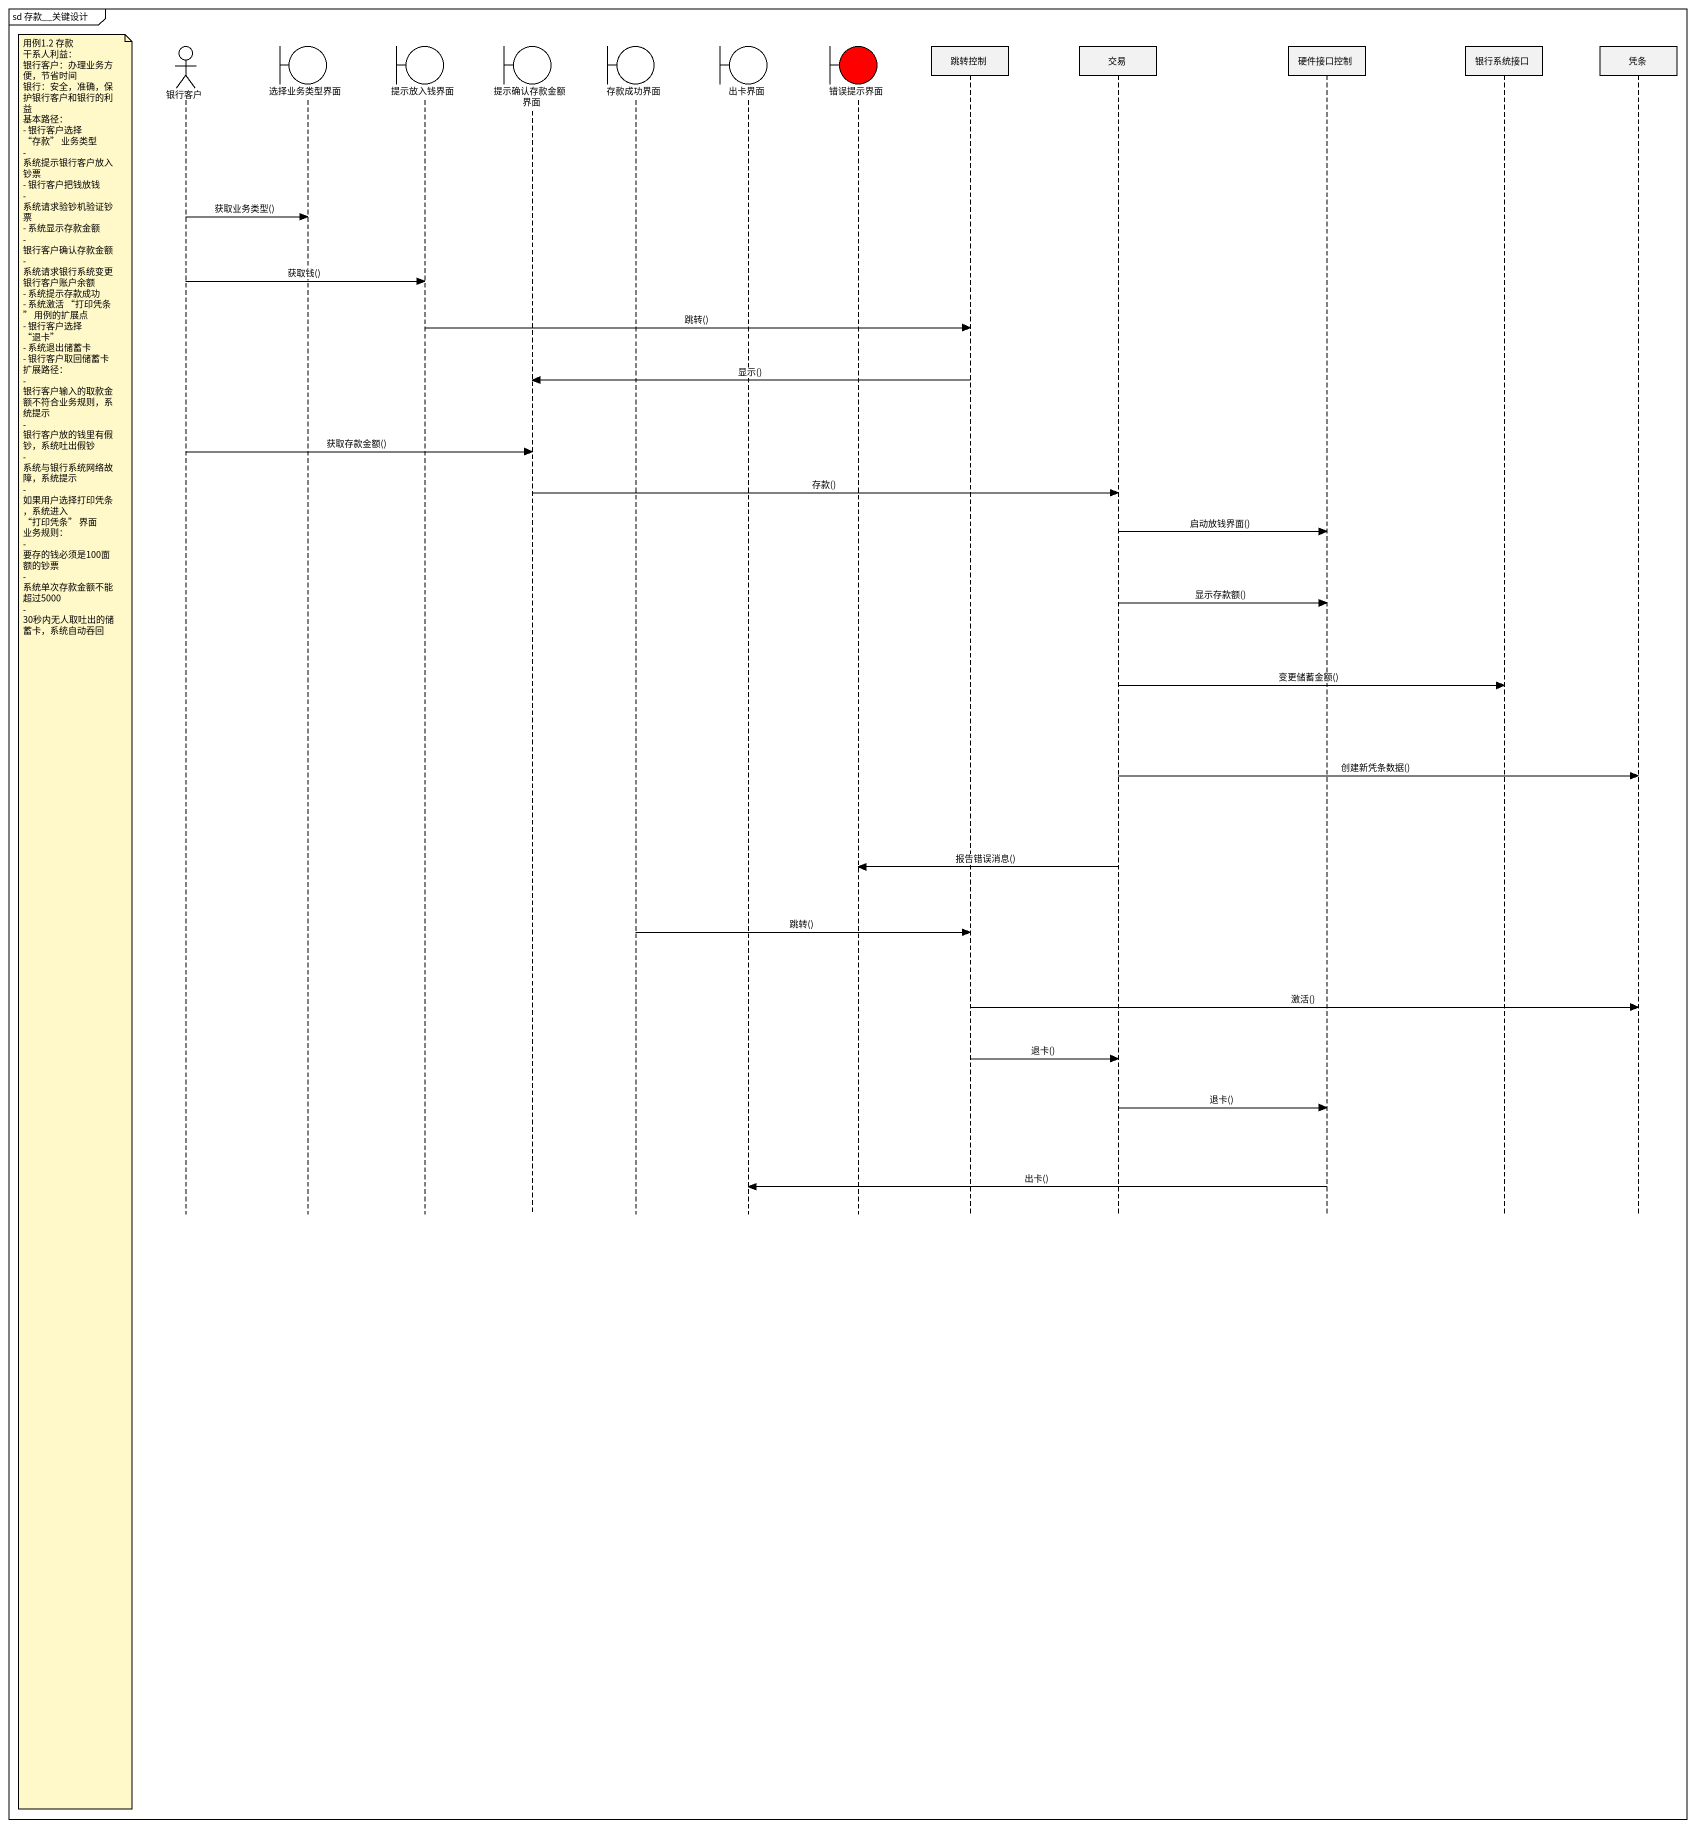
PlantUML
@startuml
mainframe sd 存款__关键设计
hide footbox
actor 银行客户
boundary 选择业务类型界面
boundary 提示放入钱界面
boundary 提示确认存款金额界面
boundary 存款成功界面
boundary 出卡界面
boundary 错误提示界面 #FF0000
participant 跳转控制
participant 交易
participant 硬件接口控制
participant 银行系统接口
participant 凭条

银行客户 -> 选择业务类型界面 : 获取业务类型()
银行客户 -> 提示放入钱界面 : 获取钱()
提示放入钱界面 -> 跳转控制 : 跳转()
跳转控制 -> 提示确认存款金额界面 : 显示()
银行客户 -> 提示确认存款金额界面 : 获取存款金额()
提示确认存款金额界面 -> 交易 : 存款()
交易 -> 硬件接口控制 : 启动放钱界面()
交易 -> 硬件接口控制 : 显示存款额()
交易 -> 银行系统接口 : 变更储蓄金额()
交易 -> 凭条 : 创建新凭条数据()
交易 -> 错误提示界面 : 报告错误消息()
note left of 银行客户
  用例1.2 存款
  干系人利益：
  银行客户：办理业务方便，节省时间
  银行：安全，准确，保护银行客户和银行的利益
  基本路径：
  - 银行客户选择 “存款” 业务类型
  - 系统提示银行客户放入钞票
  - 银行客户把钱放钱
  - 系统请求验钞机验证钞票
  - 系统显示存款金额
  - 银行客户确认存款金额
  - 系统请求银行系统变更银行客户账户余额
  - 系统提示存款成功
  - 系统激活 “打印凭条 ” 用例的扩展点
  - 银行客户选择 “退卡”
  - 系统退出储蓄卡
  - 银行客户取回储蓄卡
  扩展路径：
  - 银行客户输入的取款金额不符合业务规则，系统提示
  - 银行客户放的钱里有假钞，系统吐出假钞
  - 系统与银行系统网络故障，系统提示
  - 如果用户选择打印凭条，系统进入 “打印凭条” 界面
  业务规则：
  - 要存的钱必须是100面额的钞票
  - 系统单次存款金额不能超过5000
  - 30秒内无人取吐出的储蓄卡，系统自动吞回
end note
存款成功界面 -> 跳转控制 : 跳转()
跳转控制 -> 凭条 : 激活()
跳转控制 -> 交易 : 退卡()
交易 -> 硬件接口控制 : 退卡()
硬件接口控制 -> 出卡界面 : 出卡()
@enduml
